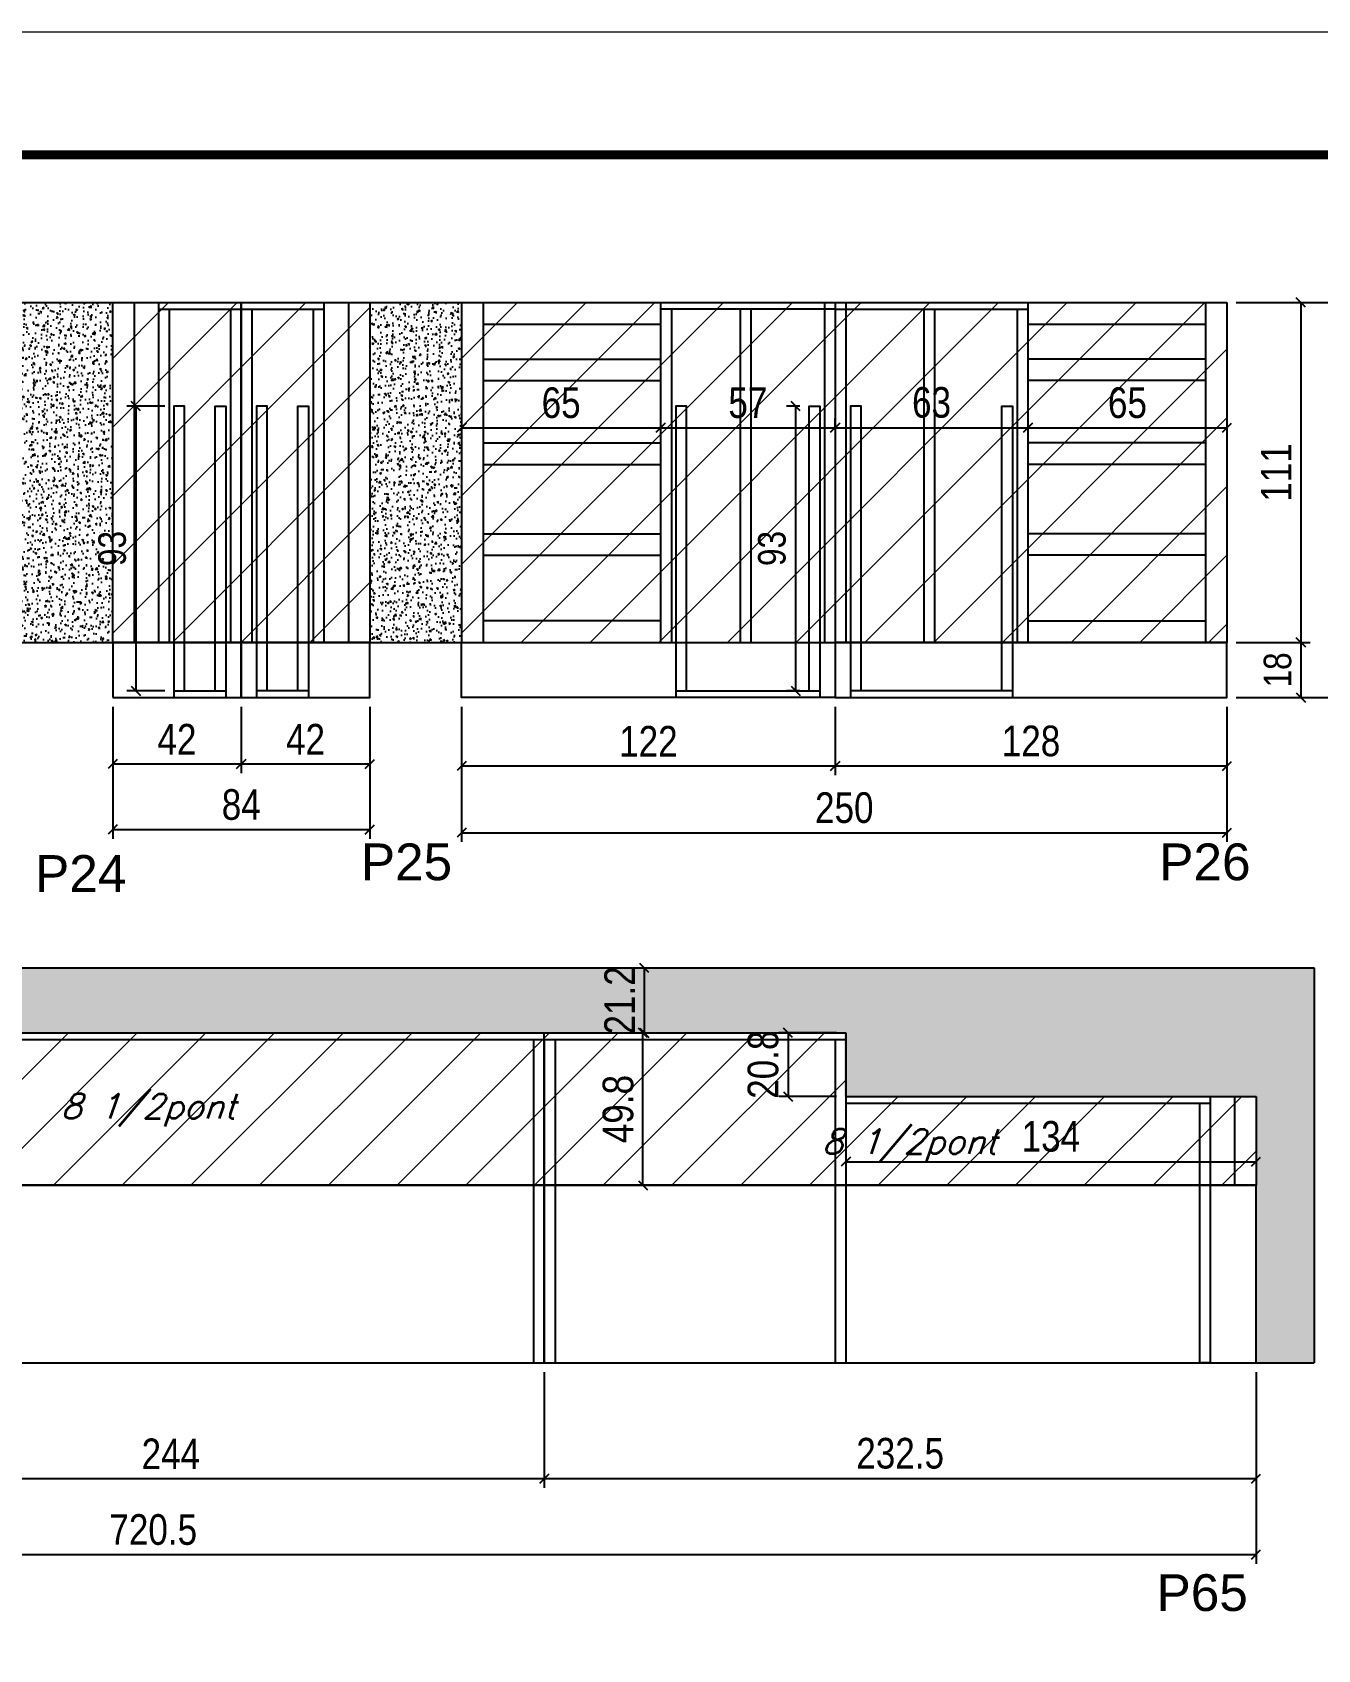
# Model space of a CAD drawing. Extents: x -20960 to -5926, y -2106 to 21915.
# Drawn here: x -8455 to -8035, y 16793 to 17321 of the extents above; entities that cross this region are included whole.
import ezdxf

# ---------------------------------------------------------------- set-up
doc = ezdxf.new("R2010")
doc.units = 0
doc.linetypes.add('DASHED', pattern=[0.75, 0.5, -0.25])
for name, color, linetype in [('5', 5, 'Continuous'), ('COTA', 241, 'Continuous'), ('Painéis', 200, 'Continuous'), ('SARR_2.2x7', 40, 'Continuous'), ('SARR_3.5x7', 81, 'Continuous'), ('texto', 7, 'Continuous')]:
    doc.layers.add(name, color=color, linetype=linetype)
for name, color, linetype, lineweight in [('Folhas', 255, 'Continuous', 9), ('Hachura', 251, 'Continuous', 9), ('SARRAFO DE PRESSAO', 251, 'DASHED', 9)]:
    doc.layers.add(name, color=color, linetype=linetype, lineweight=lineweight)
doc.styles.add('COTA TECNICA', font='techl___.ttf', dxfattribs={"height": 10})
doc.styles.add('COTA TECNICA-50', font='techl___.ttf', dxfattribs={"height": 9})
doc.styles.add('Romans', font='romans.shx')
doc.styles.get("Standard").update_dxf_attribs({"font": 'arial.ttf'})
doc.dimstyles.new('COTA PAINEL-50', dxfattribs={"dimtxt": 9, "dimasz": 3, "dimexe": 3, "dimexo": 3, "dimgap": 3, "dimtad": 1, "dimdec": 1, "dimzin": 12, "dimdsep": 46, "dimtxsty": 'COTA TECNICA-50', "dimblk1": 'OBLIQUE', "dimblk2": 'OBLIQUE', "dimsah": 1, "dimcen": 0.9, "dimclrd": 4, "dimclre": 4, "dimclrt": 240, "dimadec": 1, "dimazin": 3, "dimtfac": 1, "dimtdec": 1, "dimtmove": 0, "dimatfit": 3, "dimfxl": 1, "dimtolj": 1, "dimtzin": 12, "dimarcsym": 0})
doc.dimstyles.new('PAINEL', dxfattribs={"dimtxt": 10, "dimasz": 3, "dimexe": 3, "dimexo": 3, "dimgap": 3, "dimtad": 1, "dimdec": 1, "dimzin": 12, "dimdsep": 46, "dimtxsty": 'COTA TECNICA', "dimblk1": 'OBLIQUE', "dimblk2": 'OBLIQUE', "dimsah": 1, "dimcen": 0.9, "dimclrd": 4, "dimclre": 4, "dimclrt": 240, "dimadec": 1, "dimazin": 3, "dimtfac": 1, "dimtdec": 1, "dimtmove": 0, "dimatfit": 3, "dimfxl": 1, "dimtolj": 1, "dimtzin": 12, "dimarcsym": 0})
pattern_1 = [(50, (-149303.7897, -15984.005), (5.46554007, -0.47817257), [0.5715, -6.2865]), (355, (-149303.7897, -15984.005), (-1.05730264, 5.73170536), [0.4572, -5.02921753]), (100.4514447, (-149303.334, -15984.045), (4.40823741, 5.25353256), [0.48570026, -5.34270734]), (46.1842, (-149303.79, -15982.481), (8.13237123, -1.26126984), [0.85725, -9.42975]), (96.6355576, (-149303.112, -15982.586), (7.122124, 7.42278374), [0.7285507, -8.01406824]), (351.184151, (-149303.79, -15982.481), (7.122124, 7.42278374), [0.685799, -7.54379196]), (21, (-149303.0277, -15982.862), (4.54843174, -3.06795595), [0.5715, -6.2865]), (326, (-149303.0277, -15982.862), (1.85406085, 5.52563898), [0.4572, -5.0292]), (71.451445, (-149302.6487, -15983.118), (6.40249258, 2.45768307), [0.48570026, -5.34269813]), (37.5, (-149303.7897, -15984.0052), (0.092658098, 2.536651166), [0, -4.96824, 0, -5.1054, 0, -5.04825]), (7.5, (-149303.7897, -15984.0052), (2.004589875, 3.005417245), [0, -2.91084, 0, -4.85394, 0, -1.92405]), (327.5, (-149305.489, -15984.0052), (4.067717855, -0.17186232), [0, -1.905, 0, -5.9436, 0, -7.8867]), (317.5, (-149306.251, -15984.005), (4.44387544, 0.76279473), [0, -2.4765, 0, -3.94716, 0, -5.6007])]

# ---------------------------------------------------------------- blocks, each defined once
blk = doc.blocks.new('9999999999')
at = {"layer": 'Folhas'}
blk.add_lwpolyline([(98138.98, 34190.21), (99623.98, 34190.21), (99623.98, 35240.21), (98138.98, 35240.21)], close=True, dxfattribs=at)
at = {"layer": 'Folhas', "color": 30, "const_width": 3}
blk.add_lwpolyline([(98213.98, 34230.21), (99583.98, 34230.21), (99583.98, 35200.21), (98213.98, 35200.21)], close=True, dxfattribs=at)
blk = doc.blocks.new('_Oblique')
at = {"color": 0, "linetype": 'ByBlock', "lineweight": -2}
blk.add_line((-0.5, -0.5), (0.5, 0.5), dxfattribs=at)
blk = doc.blocks.new('*D460')
at = {"layer": 'COTA', "color": 4, "linetype": 'ByBlock', "lineweight": -2, "transparency": 16777216}
for p, q in [((-8428.27, 17100.78), (-8428.27, 17079.08)), ((-8386.27, 17100.78), (-8386.27, 17079.08)), ((-8428.27, 17082.08), (-8386.27, 17082.08))]:
    blk.add_line(p, q, dxfattribs=at)
at = {"layer": 'Defpoints', "color": 0, "linetype": 'ByBlock', "transparency": 16777216}
for p in [(-8428.27, 17103.78), (-8386.27, 17103.78), (-8386.27, 17082.08)]:
    blk.add_point(p, dxfattribs=at)
at = {"layer": 'COTA', "color": 4, "linetype": 'ByBlock', "lineweight": -2, "transparency": 16777216, "xscale": 3, "yscale": 3, "zscale": 3, "rotation": 180}
blk.add_blockref('_Oblique', (-8428.27, 17082.08), dxfattribs=at)
at = {"layer": 'COTA', "color": 4, "linetype": 'ByBlock', "lineweight": -2, "transparency": 16777216, "xscale": 3, "yscale": 3, "zscale": 3}
blk.add_blockref('_Oblique', (-8386.27, 17082.08), dxfattribs=at)
at = {"layer": 'COTA', "color": 240, "linetype": 'ByBlock', "transparency": 16777216, "insert": (-8407.27, 17090.16), "char_height": 10, "attachment_point": 5, "style": 'COTA TECNICA'}
blk.add_mtext('\\A1;42', dxfattribs=at)
blk = doc.blocks.new('*D461')
at = {"layer": 'COTA', "color": 4, "linetype": 'ByBlock', "lineweight": -2, "transparency": 16777216}
for p, q in [((-8386.27, 17100.78), (-8386.27, 17079.08)), ((-8344.27, 17100.78), (-8344.27, 17079.08)), ((-8386.27, 17082.08), (-8344.27, 17082.08))]:
    blk.add_line(p, q, dxfattribs=at)
at = {"layer": 'Defpoints', "color": 0, "linetype": 'ByBlock', "transparency": 16777216}
for p in [(-8386.27, 17103.78), (-8344.27, 17103.78), (-8344.27, 17082.08)]:
    blk.add_point(p, dxfattribs=at)
at = {"layer": 'COTA', "color": 4, "linetype": 'ByBlock', "lineweight": -2, "transparency": 16777216, "xscale": 3, "yscale": 3, "zscale": 3, "rotation": 180}
blk.add_blockref('_Oblique', (-8386.27, 17082.08), dxfattribs=at)
at = {"layer": 'COTA', "color": 4, "linetype": 'ByBlock', "lineweight": -2, "transparency": 16777216, "xscale": 3, "yscale": 3, "zscale": 3}
blk.add_blockref('_Oblique', (-8344.27, 17082.08), dxfattribs=at)
at = {"layer": 'COTA', "color": 240, "linetype": 'ByBlock', "transparency": 16777216, "insert": (-8365.27, 17090.16), "char_height": 10, "attachment_point": 5, "style": 'COTA TECNICA'}
blk.add_mtext('\\A1;42', dxfattribs=at)
blk = doc.blocks.new('*D462')
at = {"layer": 'COTA', "color": 4, "linetype": 'ByBlock', "lineweight": -2, "transparency": 16777216}
for p, q in [((-8061.27, 17232.81), (-8037.12, 17232.81)), ((-8040.12, 17232.81), (-8040.12, 17121.81)), ((-8061.27, 17121.81), (-8037.12, 17121.81))]:
    blk.add_line(p, q, dxfattribs=at)
at = {"layer": 'Defpoints', "color": 0, "linetype": 'ByBlock', "transparency": 16777216}
for p in [(-8064.27, 17232.81), (-8064.27, 17121.81), (-8040.12, 17121.81)]:
    blk.add_point(p, dxfattribs=at)
at = {"layer": 'COTA', "color": 4, "linetype": 'ByBlock', "lineweight": -2, "transparency": 16777216, "xscale": 3, "yscale": 3, "zscale": 3}
for p, rotation in [((-8040.12, 17232.81), 90), ((-8040.12, 17121.81), 270)]:
    blk.add_blockref('_Oblique', p, dxfattribs=dict(at, rotation=rotation))
at = {"layer": 'COTA', "color": 240, "linetype": 'ByBlock', "transparency": 16777216, "insert": (-8048.18, 17177.31), "char_height": 10, "attachment_point": 5, "rotation": 90, "style": 'COTA TECNICA'}
blk.add_mtext('\\A1;111', dxfattribs=at)
blk = doc.blocks.new('*D463')
at = {"layer": 'COTA', "color": 4, "linetype": 'ByBlock', "lineweight": -2, "transparency": 16777216}
for p, q in [((-8314.27, 17100.78), (-8314.27, 17078.44)), ((-8192.27, 17100.78), (-8192.27, 17078.44)), ((-8314.27, 17081.44), (-8192.27, 17081.44))]:
    blk.add_line(p, q, dxfattribs=at)
at = {"layer": 'Defpoints', "color": 0, "linetype": 'ByBlock', "transparency": 16777216}
for p in [(-8314.27, 17103.78), (-8192.27, 17103.78), (-8192.27, 17081.44)]:
    blk.add_point(p, dxfattribs=at)
at = {"layer": 'COTA', "color": 4, "linetype": 'ByBlock', "lineweight": -2, "transparency": 16777216, "xscale": 3, "yscale": 3, "zscale": 3, "rotation": 180}
blk.add_blockref('_Oblique', (-8314.27, 17081.44), dxfattribs=at)
at = {"layer": 'COTA', "color": 4, "linetype": 'ByBlock', "lineweight": -2, "transparency": 16777216, "xscale": 3, "yscale": 3, "zscale": 3}
blk.add_blockref('_Oblique', (-8192.27, 17081.44), dxfattribs=at)
at = {"layer": 'COTA', "color": 240, "linetype": 'ByBlock', "transparency": 16777216, "insert": (-8253.27, 17089.5), "char_height": 10, "attachment_point": 5, "style": 'COTA TECNICA'}
blk.add_mtext('\\A1;122', dxfattribs=at)
blk = doc.blocks.new('*D464')
at = {"layer": 'COTA', "color": 4, "linetype": 'ByBlock', "lineweight": -2, "transparency": 16777216}
for p, q in [((-8192.27, 17100.78), (-8192.27, 17078.44)), ((-8064.27, 17100.78), (-8064.27, 17078.44)), ((-8192.27, 17081.44), (-8064.27, 17081.44))]:
    blk.add_line(p, q, dxfattribs=at)
at = {"layer": 'Defpoints', "color": 0, "linetype": 'ByBlock', "transparency": 16777216}
for p in [(-8192.27, 17103.78), (-8064.27, 17103.78), (-8064.27, 17081.44)]:
    blk.add_point(p, dxfattribs=at)
at = {"layer": 'COTA', "color": 4, "linetype": 'ByBlock', "lineweight": -2, "transparency": 16777216, "xscale": 3, "yscale": 3, "zscale": 3, "rotation": 180}
blk.add_blockref('_Oblique', (-8192.27, 17081.44), dxfattribs=at)
at = {"layer": 'COTA', "color": 4, "linetype": 'ByBlock', "lineweight": -2, "transparency": 16777216, "xscale": 3, "yscale": 3, "zscale": 3}
blk.add_blockref('_Oblique', (-8064.27, 17081.44), dxfattribs=at)
at = {"layer": 'COTA', "color": 240, "linetype": 'ByBlock', "transparency": 16777216, "insert": (-8128.27, 17089.54), "char_height": 10, "attachment_point": 5, "style": 'COTA TECNICA'}
blk.add_mtext('\\A1;128', dxfattribs=at)
blk = doc.blocks.new('*D466')
at = {"layer": 'COTA', "color": 4, "linetype": 'ByBlock', "lineweight": -2, "transparency": 16777216}
for p, q in [((-8428.27, 17100.78), (-8428.27, 17057.68)), ((-8344.27, 17100.78), (-8344.27, 17057.68)), ((-8428.27, 17060.68), (-8344.27, 17060.68))]:
    blk.add_line(p, q, dxfattribs=at)
at = {"layer": 'Defpoints', "color": 0, "linetype": 'ByBlock', "transparency": 16777216}
for p in [(-8428.27, 17103.78), (-8344.27, 17103.78), (-8344.27, 17060.68)]:
    blk.add_point(p, dxfattribs=at)
at = {"layer": 'COTA', "color": 4, "linetype": 'ByBlock', "lineweight": -2, "transparency": 16777216, "xscale": 3, "yscale": 3, "zscale": 3, "rotation": 180}
blk.add_blockref('_Oblique', (-8428.27, 17060.68), dxfattribs=at)
at = {"layer": 'COTA', "color": 4, "linetype": 'ByBlock', "lineweight": -2, "transparency": 16777216, "xscale": 3, "yscale": 3, "zscale": 3}
blk.add_blockref('_Oblique', (-8344.27, 17060.68), dxfattribs=at)
at = {"layer": 'COTA', "color": 240, "linetype": 'ByBlock', "transparency": 16777216, "insert": (-8386.27, 17068.77), "char_height": 10, "attachment_point": 5, "style": 'COTA TECNICA'}
blk.add_mtext('\\A1;84', dxfattribs=at)
blk = doc.blocks.new('*D467')
at = {"layer": 'COTA', "color": 4, "linetype": 'ByBlock', "lineweight": -2, "transparency": 16777216}
for p, q in [((-8314.27, 17100.78), (-8314.27, 17056.64)), ((-8064.27, 17100.78), (-8064.27, 17056.64)), ((-8314.27, 17059.64), (-8064.27, 17059.64))]:
    blk.add_line(p, q, dxfattribs=at)
at = {"layer": 'Defpoints', "color": 0, "linetype": 'ByBlock', "transparency": 16777216}
for p in [(-8314.27, 17103.78), (-8064.27, 17103.78), (-8064.27, 17059.64)]:
    blk.add_point(p, dxfattribs=at)
at = {"layer": 'COTA', "color": 4, "linetype": 'ByBlock', "lineweight": -2, "transparency": 16777216, "xscale": 3, "yscale": 3, "zscale": 3, "rotation": 180}
blk.add_blockref('_Oblique', (-8314.27, 17059.64), dxfattribs=at)
at = {"layer": 'COTA', "color": 4, "linetype": 'ByBlock', "lineweight": -2, "transparency": 16777216, "xscale": 3, "yscale": 3, "zscale": 3}
blk.add_blockref('_Oblique', (-8064.27, 17059.64), dxfattribs=at)
at = {"layer": 'COTA', "color": 240, "linetype": 'ByBlock', "transparency": 16777216, "insert": (-8189.27, 17067.75), "char_height": 10, "attachment_point": 5, "style": 'COTA TECNICA'}
blk.add_mtext('\\A1;250', dxfattribs=at)
blk = doc.blocks.new('*D539')
at = {"layer": 'COTA', "color": 4, "lineweight": -2, "ltscale": 25, "transparency": 16777216}
for p, q in [((-8314.27, 17205.85), (-8314.27, 17188.93)), ((-8249.27, 17204.31), (-8249.27, 17188.93)), ((-8314.27, 17191.93), (-8249.27, 17191.93))]:
    blk.add_line(p, q, dxfattribs=at)
at = {"layer": 'Defpoints', "color": 0, "ltscale": 25, "transparency": 16777216}
for p in [(-8314.27, 17208.85), (-8249.27, 17207.31), (-8249.27, 17191.93)]:
    blk.add_point(p, dxfattribs=at)
at = {"layer": 'COTA', "color": 4, "lineweight": -2, "ltscale": 25, "transparency": 16777216, "xscale": 3, "yscale": 3, "zscale": 3, "rotation": 180}
blk.add_blockref('_Oblique', (-8314.27, 17191.93), dxfattribs=at)
at = {"layer": 'COTA', "color": 4, "lineweight": -2, "ltscale": 25, "transparency": 16777216, "xscale": 3, "yscale": 3, "zscale": 3}
blk.add_blockref('_Oblique', (-8249.27, 17191.93), dxfattribs=at)
at = {"layer": 'COTA', "color": 240, "ltscale": 25, "transparency": 16777216, "insert": (-8281.77, 17200.04), "char_height": 10, "attachment_point": 5, "style": 'COTA TECNICA'}
blk.add_mtext('\\A1;65', dxfattribs=at)
blk = doc.blocks.new('*D540')
at = {"layer": 'COTA', "color": 4, "lineweight": -2, "ltscale": 25, "transparency": 16777216}
for p, q in [((-8249.27, 17204.31), (-8249.27, 17188.93)), ((-8192.27, 17191.81), (-8192.27, 17194.93)), ((-8249.27, 17191.93), (-8192.27, 17191.93))]:
    blk.add_line(p, q, dxfattribs=at)
at = {"layer": 'Defpoints', "color": 0, "ltscale": 25, "transparency": 16777216}
for p in [(-8249.27, 17207.31), (-8192.27, 17191.93), (-8192.27, 17188.81)]:
    blk.add_point(p, dxfattribs=at)
at = {"layer": 'COTA', "color": 4, "lineweight": -2, "ltscale": 25, "transparency": 16777216, "xscale": 3, "yscale": 3, "zscale": 3, "rotation": 180}
blk.add_blockref('_Oblique', (-8249.27, 17191.93), dxfattribs=at)
at = {"layer": 'COTA', "color": 4, "lineweight": -2, "ltscale": 25, "transparency": 16777216, "xscale": 3, "yscale": 3, "zscale": 3}
blk.add_blockref('_Oblique', (-8192.27, 17191.93), dxfattribs=at)
at = {"layer": 'COTA', "color": 240, "ltscale": 25, "transparency": 16777216, "insert": (-8220.77, 17200.04), "char_height": 10, "attachment_point": 5, "style": 'COTA TECNICA'}
blk.add_mtext('\\A1;57', dxfattribs=at)
blk = doc.blocks.new('*D541')
at = {"layer": 'COTA', "color": 4, "lineweight": -2, "ltscale": 25, "transparency": 16777216}
for p, q in [((-8192.27, 17191.81), (-8192.27, 17194.93)), ((-8129.27, 17194.93), (-8129.27, 17194.93)), ((-8192.27, 17191.93), (-8129.27, 17191.93))]:
    blk.add_line(p, q, dxfattribs=at)
at = {"layer": 'Defpoints', "color": 0, "ltscale": 25, "transparency": 16777216}
for p in [(-8192.27, 17188.81), (-8129.27, 17191.93), (-8129.27, 17191.93)]:
    blk.add_point(p, dxfattribs=at)
at = {"layer": 'COTA', "color": 4, "lineweight": -2, "ltscale": 25, "transparency": 16777216, "xscale": 3, "yscale": 3, "zscale": 3, "rotation": 180}
blk.add_blockref('_Oblique', (-8192.27, 17191.93), dxfattribs=at)
at = {"layer": 'COTA', "color": 4, "lineweight": -2, "ltscale": 25, "transparency": 16777216, "xscale": 3, "yscale": 3, "zscale": 3}
blk.add_blockref('_Oblique', (-8129.27, 17191.93), dxfattribs=at)
at = {"layer": 'COTA', "color": 240, "ltscale": 25, "transparency": 16777216, "insert": (-8160.77, 17200.15), "char_height": 10, "attachment_point": 5, "style": 'COTA TECNICA'}
blk.add_mtext('\\A1;63', dxfattribs=at)
blk = doc.blocks.new('*D542')
at = {"layer": 'COTA', "color": 4, "lineweight": -2, "ltscale": 25, "transparency": 16777216}
for p, q in [((-8129.27, 17194.93), (-8129.27, 17194.93)), ((-8129.27, 17191.93), (-8064.27, 17191.93))]:
    blk.add_line(p, q, dxfattribs=at)
at = {"layer": 'Defpoints', "color": 0, "ltscale": 25, "transparency": 16777216}
for p in [(-8129.27, 17191.93), (-8064.27, 17191.93), (-8064.27, 17191.93)]:
    blk.add_point(p, dxfattribs=at)
at = {"layer": 'COTA', "color": 4, "lineweight": -2, "ltscale": 25, "transparency": 16777216, "xscale": 3, "yscale": 3, "zscale": 3, "rotation": 180}
blk.add_blockref('_Oblique', (-8129.27, 17191.93), dxfattribs=at)
at = {"layer": 'COTA', "color": 4, "lineweight": -2, "ltscale": 25, "transparency": 16777216, "xscale": 3, "yscale": 3, "zscale": 3}
blk.add_blockref('_Oblique', (-8064.27, 17191.93), dxfattribs=at)
at = {"layer": 'COTA', "color": 240, "ltscale": 25, "transparency": 16777216, "insert": (-8096.77, 17200.04), "char_height": 10, "attachment_point": 5, "style": 'COTA TECNICA'}
blk.add_mtext('\\A1;65', dxfattribs=at)
blk = doc.blocks.new('*D468')
at = {"layer": 'COTA', "color": 4, "lineweight": -2, "ltscale": 25, "transparency": 16777216}
for p, q in [((-8531.27, 16883.45), (-8531.27, 16845.63)), ((-8287.27, 16883.45), (-8287.27, 16845.63)), ((-8531.27, 16848.63), (-8287.27, 16848.63))]:
    blk.add_line(p, q, dxfattribs=at)
at = {"layer": 'Defpoints', "color": 0, "ltscale": 25, "transparency": 16777216}
for p in [(-8531.27, 16886.45), (-8287.27, 16886.45), (-8287.27, 16848.63)]:
    blk.add_point(p, dxfattribs=at)
at = {"layer": 'COTA', "color": 4, "lineweight": -2, "ltscale": 25, "transparency": 16777216, "xscale": 3, "yscale": 3, "zscale": 3, "rotation": 180}
blk.add_blockref('_Oblique', (-8531.27, 16848.63), dxfattribs=at)
at = {"layer": 'COTA', "color": 4, "lineweight": -2, "ltscale": 25, "transparency": 16777216, "xscale": 3, "yscale": 3, "zscale": 3}
blk.add_blockref('_Oblique', (-8287.27, 16848.63), dxfattribs=at)
at = {"layer": 'COTA', "color": 240, "ltscale": 25, "transparency": 16777216, "insert": (-8409.27, 16856.71), "char_height": 10, "attachment_point": 5, "style": 'COTA TECNICA'}
blk.add_mtext('\\A1;244', dxfattribs=at)
blk = doc.blocks.new('*D469')
at = {"layer": 'COTA', "color": 4, "lineweight": -2, "ltscale": 25, "transparency": 16777216}
for p, q in [((-8287.27, 16883.45), (-8287.27, 16845.63)), ((-8054.77, 16883.45), (-8054.77, 16845.63)), ((-8287.27, 16848.63), (-8054.77, 16848.63))]:
    blk.add_line(p, q, dxfattribs=at)
at = {"layer": 'Defpoints', "color": 0, "ltscale": 25, "transparency": 16777216}
for p in [(-8287.27, 16886.45), (-8054.77, 16886.45), (-8054.77, 16848.63)]:
    blk.add_point(p, dxfattribs=at)
at = {"layer": 'COTA', "color": 4, "lineweight": -2, "ltscale": 25, "transparency": 16777216, "xscale": 3, "yscale": 3, "zscale": 3, "rotation": 180}
blk.add_blockref('_Oblique', (-8287.27, 16848.63), dxfattribs=at)
at = {"layer": 'COTA', "color": 4, "lineweight": -2, "ltscale": 25, "transparency": 16777216, "xscale": 3, "yscale": 3, "zscale": 3}
blk.add_blockref('_Oblique', (-8054.77, 16848.63), dxfattribs=at)
at = {"layer": 'COTA', "color": 240, "ltscale": 25, "transparency": 16777216, "insert": (-8171.02, 16856.85), "char_height": 10, "attachment_point": 5, "style": 'COTA TECNICA'}
blk.add_mtext('\\A1;232.5', dxfattribs=at)
blk = doc.blocks.new('*D544')
at = {"layer": 'COTA', "color": 4, "lineweight": -2, "ltscale": 25, "transparency": 16777216}
for p, q in [((-8188.77, 16970.45), (-8188.77, 16949.16)), ((-8054.77, 16970.45), (-8054.77, 16949.16)), ((-8188.77, 16952.16), (-8054.77, 16952.16))]:
    blk.add_line(p, q, dxfattribs=at)
at = {"layer": 'Defpoints', "color": 0, "ltscale": 25, "transparency": 16777216}
for p in [(-8188.77, 16973.45), (-8054.77, 16973.45), (-8054.77, 16952.16)]:
    blk.add_point(p, dxfattribs=at)
at = {"layer": 'COTA', "color": 4, "lineweight": -2, "ltscale": 25, "transparency": 16777216, "xscale": 3, "yscale": 3, "zscale": 3, "rotation": 180}
blk.add_blockref('_Oblique', (-8188.77, 16952.16), dxfattribs=at)
at = {"layer": 'COTA', "color": 4, "lineweight": -2, "ltscale": 25, "transparency": 16777216, "xscale": 3, "yscale": 3, "zscale": 3}
blk.add_blockref('_Oblique', (-8054.77, 16952.16), dxfattribs=at)
at = {"layer": 'COTA', "color": 240, "ltscale": 25, "transparency": 16777216, "insert": (-8121.77, 16960.38), "char_height": 10, "attachment_point": 5, "style": 'COTA TECNICA'}
blk.add_mtext('\\A1;134', dxfattribs=at)
blk = doc.blocks.new('*D545')
at = {"layer": 'COTA', "color": 4, "lineweight": -2, "ltscale": 25, "transparency": 16777216}
for p, q in [((-8191.77, 16994.25), (-8210.64, 16994.25)), ((-8207.64, 16994.25), (-8207.64, 16973.45)), ((-8191.77, 16973.45), (-8210.64, 16973.45))]:
    blk.add_line(p, q, dxfattribs=at)
at = {"layer": 'Defpoints', "color": 0, "ltscale": 25, "transparency": 16777216}
for p in [(-8188.77, 16994.25), (-8207.64, 16973.45), (-8188.77, 16973.45)]:
    blk.add_point(p, dxfattribs=at)
at = {"layer": 'COTA', "color": 4, "lineweight": -2, "ltscale": 25, "transparency": 16777216, "xscale": 3, "yscale": 3, "zscale": 3}
for p, rotation in [((-8207.64, 16994.25), 90), ((-8207.64, 16973.45), 270)]:
    blk.add_blockref('_Oblique', p, dxfattribs=dict(at, rotation=rotation))
at = {"layer": 'COTA', "color": 240, "ltscale": 25, "transparency": 16777216, "insert": (-8215.76, 16983.85), "char_height": 10, "attachment_point": 5, "rotation": 90, "style": 'COTA TECNICA'}
blk.add_mtext('\\A1;20.8', dxfattribs=at)
blk = doc.blocks.new('*D554')
at = {"layer": 'COTA', "color": 4, "lineweight": -2, "ltscale": 25, "transparency": 16777216}
for p, q in [((-8284.27, 16994.25), (-8252.04, 16994.25)), ((-8255.04, 16944.45), (-8255.04, 16994.25)), ((-8284.27, 16944.45), (-8252.04, 16944.45))]:
    blk.add_line(p, q, dxfattribs=at)
at = {"layer": 'Defpoints', "color": 0, "ltscale": 25, "transparency": 16777216}
for p in [(-8287.27, 16994.25), (-8255.04, 16994.25), (-8287.27, 16944.45)]:
    blk.add_point(p, dxfattribs=at)
at = {"layer": 'COTA', "color": 4, "lineweight": -2, "ltscale": 25, "transparency": 16777216, "xscale": 3, "yscale": 3, "zscale": 3}
for p, rotation in [((-8255.04, 16994.25), 90), ((-8255.04, 16944.45), 270)]:
    blk.add_blockref('_Oblique', p, dxfattribs=dict(at, rotation=rotation))
at = {"layer": 'COTA', "color": 240, "ltscale": 25, "transparency": 16777216, "insert": (-8263.14, 16969.35), "char_height": 10, "attachment_point": 5, "rotation": 90, "style": 'COTA TECNICA'}
blk.add_mtext('\\A1;49.8', dxfattribs=at)
blk = doc.blocks.new('*D555')
at = {"layer": 'COTA', "color": 4, "lineweight": -2, "ltscale": 25, "transparency": 16777216}
for p, q in [((-8254.59, 16994.25), (-8254.59, 17015.45)), ((-8251.59, 17015.45), (-8251.59, 17015.45)), ((-8284.27, 16994.25), (-8251.59, 16994.25))]:
    blk.add_line(p, q, dxfattribs=at)
at = {"layer": 'Defpoints', "color": 0, "ltscale": 25, "transparency": 16777216}
for p in [(-8254.59, 17015.45), (-8254.59, 17015.45), (-8287.27, 16994.25)]:
    blk.add_point(p, dxfattribs=at)
at = {"layer": 'COTA', "color": 4, "lineweight": -2, "ltscale": 25, "transparency": 16777216, "xscale": 3, "yscale": 3, "zscale": 3}
for p, rotation in [((-8254.59, 17015.45), 90), ((-8254.59, 16994.25), 270)]:
    blk.add_blockref('_Oblique', p, dxfattribs=dict(at, rotation=rotation))
at = {"layer": 'COTA', "color": 240, "ltscale": 25, "transparency": 16777216, "insert": (-8262.65, 17004.85), "char_height": 10, "attachment_point": 5, "rotation": 90, "style": 'COTA TECNICA'}
blk.add_mtext('\\A1;21.2', dxfattribs=at)
blk = doc.blocks.new('*D474')
at = {"layer": 'COTA', "color": 4, "lineweight": -2, "ltscale": 25, "transparency": 16777216}
for p, q in [((-8775.27, 16883.45), (-8775.27, 16820.82)), ((-8054.77, 16883.45), (-8054.77, 16820.82)), ((-8775.27, 16823.82), (-8054.77, 16823.82))]:
    blk.add_line(p, q, dxfattribs=at)
at = {"layer": 'Defpoints', "color": 0, "ltscale": 25, "transparency": 16777216}
for p in [(-8775.27, 16886.45), (-8054.77, 16886.45), (-8054.77, 16823.82)]:
    blk.add_point(p, dxfattribs=at)
at = {"layer": 'COTA', "color": 4, "lineweight": -2, "ltscale": 25, "transparency": 16777216, "xscale": 3, "yscale": 3, "zscale": 3, "rotation": 180}
blk.add_blockref('_Oblique', (-8775.27, 16823.82), dxfattribs=at)
at = {"layer": 'COTA', "color": 4, "lineweight": -2, "ltscale": 25, "transparency": 16777216, "xscale": 3, "yscale": 3, "zscale": 3}
blk.add_blockref('_Oblique', (-8054.77, 16823.82), dxfattribs=at)
at = {"layer": 'COTA', "color": 240, "ltscale": 25, "transparency": 16777216, "insert": (-8415.02, 16831.93), "char_height": 10, "attachment_point": 5, "style": 'COTA TECNICA'}
blk.add_mtext('\\A1;720.5', dxfattribs=at)
blk = doc.blocks.new('*D571')
at = {"layer": 'COTA', "color": 4, "lineweight": -2, "transparency": 16777216}
for p, q in [((-8411.27, 17198.98), (-8423.68, 17198.98)), ((-8420.68, 17198.98), (-8420.68, 17105.98)), ((-8411.27, 17105.98), (-8423.68, 17105.98))]:
    blk.add_line(p, q, dxfattribs=at)
at = {"layer": 'Defpoints', "color": 0, "transparency": 16777216}
for p in [(-8408.27, 17198.98), (-8420.68, 17105.98), (-8408.27, 17105.98)]:
    blk.add_point(p, dxfattribs=at)
at = {"layer": 'COTA', "color": 4, "lineweight": -2, "transparency": 16777216, "xscale": 3, "yscale": 3, "zscale": 3}
for p, rotation in [((-8420.68, 17198.98), 90), ((-8420.68, 17105.98), 270)]:
    blk.add_blockref('_Oblique', p, dxfattribs=dict(at, rotation=rotation))
at = {"layer": 'COTA', "color": 240, "transparency": 16777216, "insert": (-8428.4, 17152.48), "char_height": 9, "attachment_point": 5, "rotation": 90, "style": 'COTA TECNICA-50'}
blk.add_mtext('\\A1;93', dxfattribs=at)
blk = doc.blocks.new('*D572')
at = {"layer": 'COTA', "color": 4, "lineweight": -2, "transparency": 16777216}
for p, q in [((-8203.77, 17198.98), (-8208.15, 17198.98)), ((-8205.15, 17105.98), (-8205.15, 17198.98)), ((-8203.77, 17105.98), (-8208.15, 17105.98))]:
    blk.add_line(p, q, dxfattribs=at)
at = {"layer": 'Defpoints', "color": 0, "transparency": 16777216}
for p in [(-8205.15, 17198.98), (-8200.77, 17198.98), (-8200.77, 17105.98)]:
    blk.add_point(p, dxfattribs=at)
at = {"layer": 'COTA', "color": 4, "lineweight": -2, "transparency": 16777216, "xscale": 3, "yscale": 3, "zscale": 3}
for p, rotation in [((-8205.15, 17198.98), 90), ((-8205.15, 17105.98), 270)]:
    blk.add_blockref('_Oblique', p, dxfattribs=dict(at, rotation=rotation))
at = {"layer": 'COTA', "color": 240, "transparency": 16777216, "insert": (-8212.88, 17152.48), "char_height": 9, "attachment_point": 5, "rotation": 90, "style": 'COTA TECNICA-50'}
blk.add_mtext('\\A1;93', dxfattribs=at)
blk = doc.blocks.new('*D573')
at = {"layer": 'COTA', "color": 4, "lineweight": -2, "transparency": 16777216}
for p, q in [((-8061.27, 17121.81), (-8037.12, 17121.81)), ((-8040.12, 17121.81), (-8040.12, 17103.78)), ((-8061.27, 17103.78), (-8037.12, 17103.78))]:
    blk.add_line(p, q, dxfattribs=at)
at = {"layer": 'Defpoints', "color": 0, "transparency": 16777216}
for p in [(-8064.27, 17121.81), (-8064.27, 17103.78), (-8040.12, 17103.78)]:
    blk.add_point(p, dxfattribs=at)
at = {"layer": 'COTA', "color": 4, "lineweight": -2, "transparency": 16777216, "xscale": 3, "yscale": 3, "zscale": 3}
for p, rotation in [((-8040.12, 17121.81), 90), ((-8040.12, 17103.78), 270)]:
    blk.add_blockref('_Oblique', p, dxfattribs=dict(at, rotation=rotation))
at = {"layer": 'COTA', "color": 240, "transparency": 16777216, "insert": (-8047.7, 17112.8), "char_height": 9, "attachment_point": 5, "rotation": 90, "style": 'COTA TECNICA-50'}
blk.add_mtext('\\A1;18', dxfattribs=at)
blk = doc.blocks.new('*D574')
at = {"layer": 'COTA', "color": 4, "lineweight": -2, "transparency": 16777216}
for p, q in [((-8061.27, 17232.81), (-8015.93, 17232.81)), ((-8018.93, 17232.81), (-8018.93, 17103.78)), ((-8061.27, 17103.78), (-8015.93, 17103.78))]:
    blk.add_line(p, q, dxfattribs=at)
at = {"layer": 'Defpoints', "color": 0, "transparency": 16777216}
for p in [(-8064.27, 17232.81), (-8064.27, 17103.78), (-8018.93, 17103.78)]:
    blk.add_point(p, dxfattribs=at)
at = {"layer": 'COTA', "color": 4, "lineweight": -2, "transparency": 16777216, "xscale": 3, "yscale": 3, "zscale": 3}
for p, rotation in [((-8018.93, 17232.81), 90), ((-8018.93, 17103.78), 270)]:
    blk.add_blockref('_Oblique', p, dxfattribs=dict(at, rotation=rotation))
at = {"layer": 'COTA', "color": 240, "transparency": 16777216, "insert": (-8026.51, 17168.3), "char_height": 9, "attachment_point": 5, "rotation": 90, "style": 'COTA TECNICA-50'}
blk.add_mtext('\\A1;129', dxfattribs=at)

msp = doc.modelspace()

# ---------------------------------------------------------------- hatches: boundary and pattern name
at = {"layer": 'COTA', "linetype": 'ByBlock'}
h = msp.add_hatch(dxfattribs=at)
h.set_pattern_fill('AR-CONC', color=256, scale=0.03)
h.set_pattern_definition(pattern_1)
h.paths.add_polyline_path([(-8458.27, 17121.81), (-8428.27, 17121.81), (-8428.27, 17232.81), (-8458.27, 17232.81)])
h = msp.add_hatch(dxfattribs=at)
h.set_pattern_fill('AR-CONC', color=256, scale=0.03)
h.set_pattern_definition(pattern_1)
h.paths.add_polyline_path([(-8314.27, 17232.81), (-8344.27, 17232.81), (-8344.27, 17121.81), (-8314.27, 17121.81)])
h = msp.add_hatch(dxfattribs=at)
h.set_pattern_fill('AR-CONC', color=256, scale=0.03)
h.set_pattern_definition([(50, (-149207.134, -7023.904), (5.46554007, -0.47817257), [0.5715, -6.2865]), (355, (-149207.134, -7023.904), (-1.05730264, 5.73170536), [0.4572, -5.02921753]), (100.4514447, (-149206.6783, -7023.944), (4.40823741, 5.25353256), [0.48570026, -5.34270734]), (46.1842, (-149207.134, -7022.38), (8.13237123, -1.26126984), [0.85725, -9.42975]), (96.6355576, (-149206.456, -7022.485), (7.122124, 7.42278374), [0.7285507, -8.01406824]), (351.184151, (-149207.134, -7022.38), (7.122124, 7.42278374), [0.685799, -7.54379196]), (21, (-149206.372, -7022.761), (4.54843174, -3.06795595), [0.5715, -6.2865]), (326, (-149206.372, -7022.761), (1.85406085, 5.52563898), [0.4572, -5.0292]), (71.451445, (-149205.993, -7023.017), (6.40249258, 2.45768307), [0.48570026, -5.34269813]), (37.5, (-149207.1338, -7023.9042), (0.092658098, 2.536651166), [0, -4.96824, 0, -5.1054, 0, -5.04825]), (7.5, (-149207.1338, -7023.9042), (2.004589875, 3.005417245), [0, -2.91084, 0, -4.85394, 0, -1.92405]), (327.5, (-149208.833, -7023.9042), (4.067717855, -0.17186232), [0, -1.905, 0, -5.9436, 0, -7.8867]), (317.5, (-149209.595, -7023.9042), (4.44387544, 0.76279473), [0, -2.4765, 0, -3.94716, 0, -5.6007])])
h.paths.add_polyline_path([(-8035.77, 17015.45), (-8775.27, 17015.45), (-8775.27, 16994.25), (-8189.27, 16994.25), (-8189.27, 16973.45), (-8054.77, 16973.45), (-8054.77, 16886.45), (-8035.77, 16886.45)])
at = {"layer": 'Hachura', "ltscale": 25}
h = msp.add_hatch(dxfattribs=at)
h.set_pattern_fill('ANSI31', color=256, scale=5)
h.set_pattern_definition([(45, (-149200.79, -15996.934), (-11.2253202, 11.2253202), [])])
h.paths.add_polyline_path([(-8428.27, 17232.81), (-8428.27, 17121.81), (-8344.27, 17121.81), (-8344.27, 17232.81)])
h = msp.add_hatch(dxfattribs=at)
h.set_pattern_fill('ANSI31', color=256, scale=5)
h.set_pattern_definition([(45, (-149086.79, -15996.934), (-11.2253202, 11.2253202), [])])
h.paths.add_polyline_path([(-8314.27, 17232.81), (-8314.27, 17121.81), (-8064.27, 17121.81), (-8064.27, 17232.81)])
h = msp.add_hatch(dxfattribs=at)
h.set_pattern_fill('ANSI31', color=256, scale=5)
h.set_pattern_definition([(45, (-149547.79, -16235.494), (-11.2253202, 11.2253202), [])])
h.paths.add_polyline_path([(-8054.77, 16973.45), (-8188.77, 16973.45), (-8188.77, 16994.25), (-8775.27, 16994.25), (-8775.27, 16944.45), (-8054.77, 16944.45)])

# ---------------------------------------------------------------- linework, layer by layer
at = {"layer": 'COTA', "linetype": 'ByBlock'}
for p, q in [((-8458.27, 17232.81), (-8428.27, 17232.81)), ((-8344.27, 17232.81), (-8314.27, 17232.81)), ((-8458.27, 17121.81), (-8428.27, 17121.81)), ((-8344.27, 17121.81), (-8314.27, 17121.81)), ((-8775.27, 17015.45), (-8188.77, 17015.45)), ((-8188.77, 17015.45), (-8054.77, 17015.45)), ((-8054.77, 17015.45), (-8035.77, 17015.45)), ((-8035.77, 17015.45), (-8035.77, 16886.45)), ((-8054.77, 16886.45), (-8035.77, 16886.45))]:
    msp.add_line(p, q, dxfattribs=at)
at = {"layer": 'Painéis', "linetype": 'ByBlock'}
for p, q in [((-8428.27, 17232.81), (-8386.27, 17232.81)), ((-8428.27, 17121.81), (-8428.27, 17232.81)), ((-8386.27, 17232.81), (-8386.27, 17168.81)), ((-8386.27, 17232.81), (-8344.27, 17232.81)), ((-8386.27, 17121.81), (-8386.27, 17232.81)), ((-8344.27, 17232.81), (-8344.27, 17121.81)), ((-8428.27, 17121.81), (-8344.27, 17121.81))]:
    msp.add_line(p, q, dxfattribs=at)
at = {"layer": 'Painéis'}
for p, q in [((-8314.27, 17232.81), (-8192.27, 17232.81)), ((-8314.27, 17232.81), (-8314.27, 17121.81)), ((-8192.27, 17232.81), (-8064.27, 17232.81)), ((-8192.27, 17232.81), (-8192.27, 17188.81)), ((-8192.27, 17232.81), (-8192.27, 17121.81)), ((-8064.27, 17232.81), (-8064.27, 17121.81)), ((-8314.27, 17121.81), (-8064.27, 17121.81)), ((-8775.27, 16994.25), (-8188.77, 16994.25)), ((-8188.77, 16973.45), (-8054.77, 16973.45)), ((-8775.27, 16944.45), (-8188.77, 16944.45)), ((-8188.77, 16944.45), (-8054.77, 16944.45))]:
    msp.add_line(p, q, dxfattribs=at)
at = {"layer": 'Painéis', "ltscale": 25}
for p, q in [((-8064.27, 17188.81), (-8064.27, 17168.81)), ((-8287.27, 16944.45), (-8287.27, 16994.25)), ((-8188.77, 16994.25), (-8188.77, 16973.45)), ((-8054.77, 16973.45), (-8054.77, 16944.45))]:
    msp.add_line(p, q, dxfattribs=at)
at = {"layer": 'Painéis', "linetype": 'ByBlock'}
for points in [[(-8428.27, 17103.78), (-8386.27, 17103.78), (-8386.27, 17121.81), (-8428.27, 17121.81)], [(-8386.27, 17103.78), (-8344.27, 17103.78), (-8344.27, 17121.81), (-8386.27, 17121.81)]]:
    msp.add_lwpolyline(points, close=True, dxfattribs=at)
at = {"layer": 'Painéis'}
for points in [[(-8314.27, 17121.81), (-8192.27, 17121.81), (-8192.27, 17103.78), (-8314.27, 17103.78)], [(-8192.27, 17103.78), (-8064.27, 17103.78), (-8064.27, 17121.81), (-8192.27, 17121.81)]]:
    msp.add_lwpolyline(points, close=True, dxfattribs=at)
at = {"layer": 'Painéis', "ltscale": 25}
for points in [[(-8531.27, 16886.45), (-8287.27, 16886.45), (-8287.27, 16944.45), (-8531.27, 16944.45)], [(-8287.27, 16886.45), (-8054.77, 16886.45), (-8054.77, 16944.45), (-8287.27, 16944.45)]]:
    msp.add_lwpolyline(points, close=True, dxfattribs=at)
at = {"layer": 'SARR_2.2x7', "linetype": 'Continuous', "ltscale": 50}
for p, q in [((-8421.27, 17232.81), (-8421.27, 17121.81)), ((-8413.27, 17230.61), (-8386.27, 17230.61)), ((-8386.27, 17230.61), (-8359.27, 17230.61)), ((-8351.27, 17232.81), (-8351.27, 17121.81)), ((-8307.27, 17232.81), (-8307.27, 17121.81)), ((-8192.27, 17230.61), (-8249.27, 17230.61)), ((-8192.27, 17230.61), (-8129.27, 17230.61)), ((-8071.27, 17232.81), (-8071.27, 17121.81)), ((-8307.27, 17225.81), (-8249.27, 17225.81)), ((-8129.27, 17225.81), (-8071.27, 17225.81)), ((-8307.27, 17214.31), (-8249.27, 17214.31)), ((-8071.27, 17214.31), (-8129.27, 17214.31)), ((-8307.27, 17207.31), (-8249.27, 17207.31)), ((-8071.27, 17207.31), (-8129.27, 17207.31)), ((-8307.27, 17186.96), (-8249.27, 17186.96)), ((-8071.27, 17186.96), (-8129.27, 17186.96)), ((-8307.27, 17179.96), (-8249.27, 17179.96)), ((-8071.27, 17179.96), (-8129.27, 17179.96)), ((-8307.27, 17157.31), (-8249.27, 17157.31)), ((-8071.27, 17157.31), (-8129.27, 17157.31)), ((-8307.27, 17150.31), (-8249.27, 17150.31)), ((-8071.27, 17150.31), (-8129.27, 17150.31)), ((-8249.27, 17128.81), (-8307.27, 17128.81)), ((-8129.27, 17128.81), (-8071.27, 17128.81)), ((-8408.27, 17105.98), (-8391.27, 17105.98)), ((-8364.27, 17105.98), (-8381.27, 17105.98)), ((-8244.27, 17105.98), (-8197.27, 17105.98)), ((-8134.27, 17105.98), (-8187.27, 17105.98))]:
    msp.add_line(p, q, dxfattribs=at)
at = {"layer": 'SARR_2.2x7', "linetype": 'Continuous'}
for p, q in [((-8531.27, 16992.05), (-8287.27, 16992.05)), ((-8287.27, 16992.05), (-8188.77, 16992.05)), ((-8188.77, 16971.25), (-8069.77, 16971.25)), ((-8061.77, 16973.45), (-8061.77, 16944.45))]:
    msp.add_line(p, q, dxfattribs=at)
at = {"layer": 'SARR_3.5x7'}
for p, q in [((-8413.27, 17232.81), (-8413.27, 17121.81)), ((-8409.77, 17230.61), (-8409.77, 17121.81)), ((-8389.77, 17230.61), (-8389.77, 17121.81)), ((-8382.77, 17230.61), (-8382.77, 17121.81)), ((-8362.77, 17230.61), (-8362.77, 17121.81)), ((-8359.27, 17232.81), (-8359.27, 17121.81)), ((-8249.27, 17232.81), (-8249.27, 17121.81)), ((-8245.77, 17230.61), (-8245.77, 17121.81)), ((-8223.27, 17230.61), (-8223.27, 17121.81)), ((-8219.77, 17230.61), (-8219.77, 17121.81)), ((-8195.77, 17232.81), (-8195.77, 17121.81)), ((-8188.77, 17232.81), (-8188.77, 17121.81)), ((-8163.27, 17230.61), (-8163.27, 17121.81)), ((-8159.77, 17230.61), (-8159.77, 17121.81)), ((-8132.77, 17230.61), (-8132.77, 17121.81)), ((-8129.27, 17232.81), (-8129.27, 17121.81)), ((-8290.77, 16992.05), (-8290.77, 16886.45)), ((-8287.27, 16992.05), (-8287.27, 16886.45)), ((-8283.77, 16992.05), (-8283.77, 16886.45)), ((-8188.77, 16992.06), (-8188.77, 16886.46)), ((-8073.27, 16971.25), (-8073.27, 16886.45)), ((-8069.77, 16973.45), (-8069.77, 16886.45)), ((-8290.77, 16886.45), (-8283.77, 16886.45)), ((-8069.77, 16886.45), (-8073.27, 16886.45))]:
    msp.add_line(p, q, dxfattribs=at)
for points in [[(-8404.77, 17105.98), (-8404.77, 17198.98), (-8408.27, 17198.98), (-8408.27, 17103.78)], [(-8394.77, 17105.98), (-8394.77, 17198.98), (-8391.27, 17198.98), (-8391.27, 17103.78)], [(-8377.77, 17105.98), (-8377.77, 17198.98), (-8381.27, 17198.98), (-8381.27, 17103.78)], [(-8367.77, 17105.98), (-8367.77, 17198.98), (-8364.27, 17198.98), (-8364.27, 17103.78)], [(-8240.77, 17105.98), (-8240.77, 17198.98), (-8244.27, 17198.98), (-8244.27, 17103.78)], [(-8200.77, 17105.98), (-8200.77, 17198.98), (-8197.27, 17198.98), (-8197.27, 17103.78)], [(-8183.77, 17105.98), (-8183.77, 17198.98), (-8187.27, 17198.98), (-8187.27, 17103.78)], [(-8137.77, 17105.98), (-8137.77, 17198.98), (-8134.27, 17198.98), (-8134.27, 17103.78)], [(-8192.27, 16992.06), (-8192.27, 16886.46), (-8188.77, 16886.46)]]:
    msp.add_lwpolyline(points, dxfattribs=at)

# ---------------------------------------------------------------- block references
at = {"layer": 'SARRAFO DE PRESSAO', "color": 6, "linetype": 'ByBlock'}
msp.add_blockref('9999999999', (-107162.48, -17919.11), dxfattribs=at)

# ---------------------------------------------------------------- texts
at = {"layer": '5', "linetype": 'Continuous'}
for s, p in [('P25', (-8347.2, 17044.11)), ('P26', (-8086.37, 17044.11)), ('P24', (-8453.63, 17040.31)), ('P65', (-8087.26, 16805.38))]:
    msp.add_text(s, height=12, rotation=0, dxfattribs=at).set_placement(p)
at = {"layer": 'texto', "color": 2, "char_height": 8, "attachment_point": 5, "style": 'Romans'}
for insert in [(-8416.65, 16968.96), (-8168, 16957.43)]:
    msp.add_mtext('{\\Q19;\\C256;8 1/2pont}', dxfattribs=dict(at, insert=insert))

# ---------------------------------------------------------------- dimensions: what is measured, and where the dimension line sits
at = {"layer": 'COTA', "linetype": 'ByBlock'}
dim = msp.add_linear_dim(base=(-8040.12, 17121.81), p1=(-8064.27, 17232.81), p2=(-8064.27, 17121.81), angle=90, dimstyle='PAINEL', dxfattribs=at)
dim.commit()
dim.dimension.update_dxf_attribs({"geometry": '*D462', "text_midpoint": (-8048.18, 17177.31)})
at = {"layer": 'COTA'}
for base, p1, p2, picture, middle in [((-8018.93, 17103.78), (-8064.27, 17232.81), (-8064.27, 17103.78), '*D574', (-8026.51, 17168.3)), ((-8420.68, 17105.98), (-8408.27, 17198.98), (-8408.27, 17105.98), '*D571', (-8428.4, 17152.48)), ((-8205.15, 17198.98), (-8200.77, 17105.98), (-8200.77, 17198.98), '*D572', (-8212.88, 17152.48)), ((-8040.12, 17103.78), (-8064.27, 17121.81), (-8064.27, 17103.78), '*D573', (-8047.7, 17112.8))]:
    dim = msp.add_linear_dim(base=base, p1=p1, p2=p2, angle=90, dimstyle='COTA PAINEL-50', dxfattribs=at)
    dim.commit()
    dim.dimension.update_dxf_attribs({"geometry": picture, "text_midpoint": middle})
at = {"layer": 'COTA', "ltscale": 25}
for base, p1, p2, picture, middle in [((-8249.27, 17191.93), (-8314.27, 17208.85), (-8249.27, 17207.31), '*D539', (-8281.77, 17200.04)), ((-8054.77, 16952.16), (-8188.77, 16973.45), (-8054.77, 16973.45), '*D544', (-8121.77, 16960.38)), ((-8054.77, 16823.82), (-8775.27, 16886.45), (-8054.77, 16886.45), '*D474', (-8415.02, 16831.93))]:
    dim = msp.add_linear_dim(base=base, p1=p1, p2=p2, dimstyle='PAINEL', dxfattribs=at)
    dim.commit()
    dim.dimension.update_dxf_attribs({"geometry": picture, "text_midpoint": middle})
for base, p1, p2, picture, middle in [((-8192.27, 17191.93), (-8249.27, 17207.31), (-8192.27, 17188.81), '*D540', (-8220.77, 17200.04)), ((-8129.27, 17191.93), (-8192.27, 17188.81), (-8129.27, 17191.93), '*D541', (-8160.77, 17200.15)), ((-8064.27, 17191.93), (-8129.27, 17191.93), (-8064.27, 17191.93), '*D542', (-8096.77, 17200.04)), ((-8287.27, 16848.63), (-8531.27, 16886.45), (-8287.27, 16886.45), '*D468', (-8409.27, 16856.71)), ((-8054.77, 16848.63), (-8287.27, 16886.45), (-8054.77, 16886.45), '*D469', (-8171.02, 16856.85))]:
    dim = msp.add_linear_dim(base=base, p1=p1, p2=p2, dimstyle='PAINEL', override={"dimtmove": 1}, dxfattribs=at)
    dim.commit()
    dim.dimension.update_dxf_attribs({"geometry": picture, "text_midpoint": middle})
at = {"layer": 'COTA', "linetype": 'ByBlock'}
for base, p1, p2, picture, middle in [((-8386.27, 17082.08), (-8428.27, 17103.78), (-8386.27, 17103.78), '*D460', (-8407.27, 17090.16)), ((-8344.27, 17082.08), (-8386.27, 17103.78), (-8344.27, 17103.78), '*D461', (-8365.27, 17090.16)), ((-8192.27, 17081.44), (-8314.27, 17103.78), (-8192.27, 17103.78), '*D463', (-8253.27, 17089.5)), ((-8064.27, 17059.64), (-8314.27, 17103.78), (-8064.27, 17103.78), '*D467', (-8189.27, 17067.75)), ((-8064.27, 17081.44), (-8192.27, 17103.78), (-8064.27, 17103.78), '*D464', (-8128.27, 17089.54))]:
    dim = msp.add_linear_dim(base=base, p1=p1, p2=p2, dimstyle='PAINEL', dxfattribs=at)
    dim.commit()
    dim.dimension.update_dxf_attribs({"geometry": picture, "text_midpoint": middle})
dim = msp.add_linear_dim(base=(-8344.27, 17060.68), p1=(-8428.27, 17103.78), p2=(-8344.27, 17103.78), dimstyle='PAINEL', dxfattribs=at)
dim.commit()
dim.dimension.update_dxf_attribs({"geometry": '*D466', "text_midpoint": (-8386.27, 17060.68), "dimtype": 160})
at = {"layer": 'COTA', "ltscale": 25}
dim = msp.add_linear_dim(base=(-8254.59, 17015.45), p1=(-8287.27, 16994.25), p2=(-8254.59, 17015.45), angle=90, dimstyle='PAINEL', override={"dimtmove": 1}, dxfattribs=at)
dim.commit()
dim.dimension.update_dxf_attribs({"geometry": '*D555', "text_midpoint": (-8254.59, 17004.85), "dimtype": 160})
dim = msp.add_linear_dim(base=(-8207.64, 16973.45), p1=(-8188.77, 16994.25), p2=(-8188.77, 16973.45), angle=90, dimstyle='PAINEL', dxfattribs=at)
dim.commit()
dim.dimension.update_dxf_attribs({"geometry": '*D545', "text_midpoint": (-8207.64, 16983.85), "dimtype": 160})
dim = msp.add_linear_dim(base=(-8255.04, 16994.25), p1=(-8287.27, 16944.45), p2=(-8287.27, 16994.25), angle=90, dimstyle='PAINEL', dxfattribs=at)
dim.commit()
dim.dimension.update_dxf_attribs({"geometry": '*D554', "text_midpoint": (-8263.14, 16969.35)})

doc.saveas('drawing.dxf')
